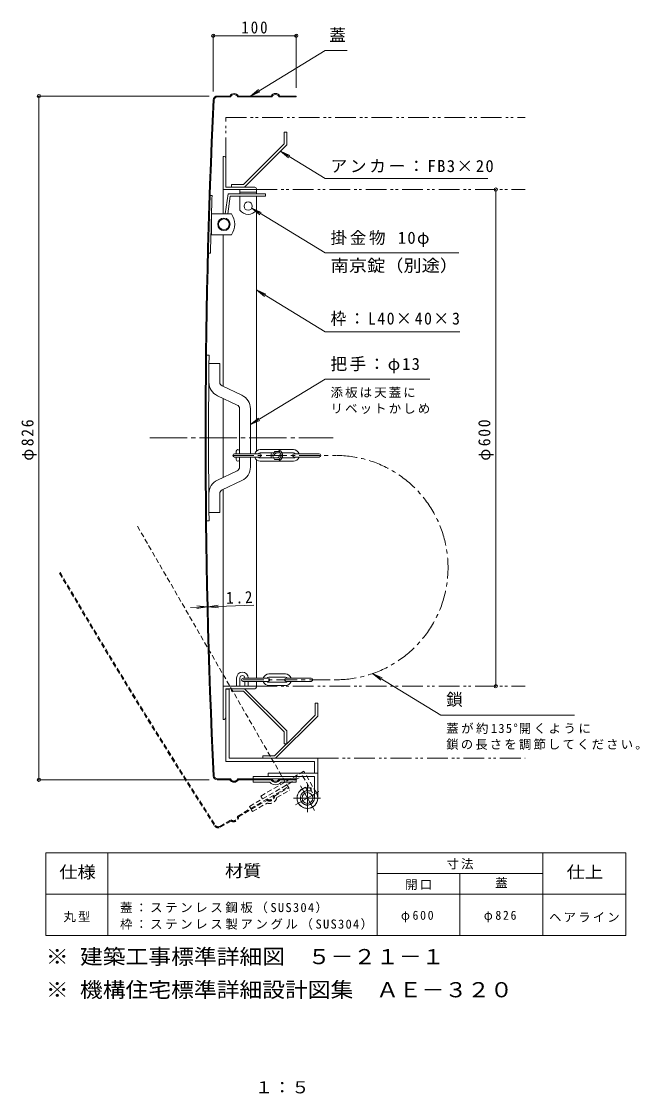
# Model space of a CAD drawing. Units: millimetres, scale not verified. Extents: x -819 to 919, y -681 to 668.
# Drawn here: x 173 to 919, y -680 to 615 of the extents above; entities that cross this region are included whole.
import ezdxf
from ezdxf.enums import TextEntityAlignment as Align

# ---------------------------------------------------------------- set-up
doc = ezdxf.new("R2010")
doc.units = ezdxf.units.MM
doc.header["$LTSCALE"] = 5
doc.header["$PDMODE"] = 32
doc.header["$PDSIZE"] = 4
for name, pattern in [('CHAIN1', [8, 5, -1, 1, -1]), ('CHAIN2', [12, 9, -1, 1, -1]), ('DASHED1', [1.8, 1.2, -0.6]), ('DOUBLE_CHAIN1', [8.8, 5, -1, 0.6, -0.6, 0.6, -1])]:
    doc.linetypes.add(name, pattern=pattern)
for name, color, linetype, lineweight in [('E-0', 3, 'Continuous', 18), ('E-1', 2, 'Continuous', 18), ('E-2', 4, 'Continuous', 18), ('E-3', 4, 'Continuous', 18), ('E-4', 7, 'Continuous', 18), ('E-5', 7, 'Continuous', 18), ('E-6', 6, 'DOUBLE_CHAIN1', 18), ('F-F_F-Fﾚｲﾔ', 7, 'Continuous', 18)]:
    doc.layers.add(name, color=color, linetype=linetype, lineweight=lineweight)
doc.layers.add('F-0_F-0ﾚｲﾔ', color=7, linetype='Continuous')
doc.layers.add('F-5_F-5ﾚｲﾔ', color=2, linetype='Continuous')
doc.styles.add('ＭＳ ゴシック', font='')
doc.styles.get('ＭＳ ゴシック').set_extended_font_data('MS Gothic')

msp = doc.modelspace()

# ---------------------------------------------------------------- linework, layer by layer
at = {"layer": 'E-0'}
for p, q in [((409.544, 525.165), (424.583, 525.165)), ((409.544, 523.965), (425.329, 523.965)), ((434.229, 523.965), (475.329, 523.965)), ((434.975, 525.165), (474.535, 525.165)), ((484.229, 523.965), (504.779, 523.965)), ((485.023, 525.165), (504.779, 525.165)), ((504.779, 525.165), (504.779, 523.965)), ((409.544, -299.635), (425.329, -299.635)), ((409.544, -300.835), (424.583, -300.835)), ((434.975, -300.835), (474.535, -300.835)), ((485.023, -300.835), (504.779, -300.835))]:
    msp.add_line(p, q, dxfattribs=at)
at = {"layer": 'E-0', "linetype": 'CHAIN2'}
msp.add_line((328.115, 112.165), (549.272, 112.165), dxfattribs=at)
at = {"layer": 'E-0', "linetype": 'DASHED1'}
for p, q in [((313.135, 5.485), (497.088, -313.13)), ((433.889, -344.768), (494.988, -309.493)), ((478.479, -320.41), (495.588, -310.532)), ((435.136, -345.434), (469.396, -325.654)), ((412.512, -357.111), (426.182, -349.218)), ((413.112, -358.15), (426.136, -350.63))]:
    msp.add_line(p, q, dxfattribs=at)
at = {"layer": 'E-0'}
msp.add_lwpolyline([(434.229, -299.635), (479.779, -299.635), (504.779, -299.635)], dxfattribs=at)
for centre, radius, start, end in [((8928.229, 112.165), 8533.45, 177.25793, 182.74207), ((8928.229, 112.165), 8532.25, 177.25793, 182.74207), ((409.544, 520.165), 5, 90, 177.25793), ((409.544, 520.165), 3.8, 90, 177.25793), ((429.779, 522.165), 6, 30, 150), ((429.779, 522.165), 4.8, 22.02431, 157.97569), ((479.779, 522.165), 6.042, 29.77286, 150.22714), ((479.779, 522.165), 4.8, 22.02431, 157.97569), ((409.544, -295.835), 5, 182.74207, 270), ((409.544, -295.835), 3.8, 182.74207, 270), ((429.779, -297.835), 6, 210, 330), ((429.779, -297.835), 4.8, 202.02431, 337.97569), ((479.779, -297.835), 6.042, 209.77286, 330.22714), ((479.779, -297.835), 4.8, 202.02431, 337.97569)]:
    msp.add_arc(centre, radius, start, end, dxfattribs=at)
at = {"layer": 'E-0', "linetype": 'DASHED1'}
for centre, radius, start, end in [((7584.009, 4258.861), 8533.45, 210.33741, 212.74207), ((7584.009, 4258.861), 8532.25, 210.33126, 212.74207), ((472.437, -320.434), 6.042, 239.77286, 0.22714), ((472.437, -320.434), 4.8, 232.02431, 7.97569), ((429.136, -345.434), 6, 240, 0), ((429.136, -345.434), 4.8, 232.02431, 7.97569), ((410.612, -353.82), 5, 212.74207, 300), ((410.612, -353.82), 3.8, 212.74207, 300)]:
    msp.add_arc(centre, radius, start, end, dxfattribs=at)
at = {"layer": 'E-1'}
for p, q in [((416.779, 452.165), (417.779, 452.165)), ((416.779, 412.165), (416.779, 452.165)), ((419.779, 450.165), (419.779, 415.495)), ((420.109, 415.165), (454.779, 415.165)), ((456.779, 412.165), (416.779, 412.165)), ((416.779, 412.165), (416.779, 382.665)), ((436.779, 412.165), (436.779, 407.165)), ((436.779, 409.165), (456.779, 409.165)), ((436.779, 404.165), (436.779, 387.165)), ((456.779, 413.165), (456.779, 412.165)), ((456.779, 407.165), (456.779, 412.165)), ((456.779, 96.215), (456.779, 404.165)), ((416.779, 357.665), (416.779, 174.235)), ((456.779, -177.996), (456.779, 85.795)), ((416.779, 50.095), (416.779, -212.835)), ((432.779, -187.835), (432.779, -177.835)), ((436.779, -187.835), (436.779, -177.835)), ((442.779, -177.835), (442.779, -177.996)), ((446.779, -177.835), (446.779, -177.996)), ((416.779, -187.835), (456.779, -187.835)), ((454.779, -190.835), (420.109, -190.835)), ((442.779, -181.996), (442.779, -187.835)), ((446.779, -181.996), (446.779, -187.835)), ((456.779, -187.835), (456.779, -181.996)), ((456.779, -187.835), (456.779, -188.835)), ((416.779, -227.835), (416.779, -212.835)), ((417.779, -227.835), (416.779, -227.835))]:
    msp.add_line(p, q, dxfattribs=at)
msp.add_circle((446.779, 392.165), 5, dxfattribs=at)
for centre, radius, start, end in [((417.779, 450.165), 2, 0, 90), ((420.109, 415.495), 0.33, 180, 270), ((454.779, 413.165), 2, 0, 90), ((446.779, 394.665), 12.5, 216.8699, 323.1301), ((439.779, -177.835), 7, 0, 180), ((439.779, -177.835), 3, 0, 180), ((420.109, -191.165), 0.33, 90, 180), ((454.779, -188.835), 2, 270, 0), ((417.779, -225.835), 2, 270, 0)]:
    msp.add_arc(centre, radius, start, end, dxfattribs=at)
at = {"layer": 'E-2'}
for p, q in [((490.279, 467.286), (490.279, 481.665)), ((490.279, 481.665), (493.279, 481.665)), ((493.279, 466.044), (493.279, 481.665)), ((441.158, 418.165), (490.279, 467.286)), ((442.4, 415.165), (493.279, 466.044)), ((426.779, 418.165), (441.158, 418.165)), ((426.779, 415.165), (426.779, 418.165)), ((400.173, 405.165), (403.174, 405.165)), ((422.507, 407.165), (419.196, 382.665)), ((422.224, 382.665), (425.129, 404.165)), ((425.129, 404.165), (467.507, 404.165)), ((402.507, 382.665), (426.507, 382.665)), ((402.507, 382.665), (402.507, 357.665)), ((426.507, 357.665), (401.836, 357.665)), ((398.293, 335.165), (401.294, 335.165)), ((396.565, 212.165), (399.565, 212.165)), ((399.454, 202.165), (412.454, 202.165)), ((399.454, 179.447), (399.454, 202.165)), ((412.454, 202.165), (412.454, 179.447)), ((399.454, 179.447), (399.245, 179.447)), ((415.316, 174.927), (439.15, 163.655)), ((409.758, 163.176), (433.592, 151.903)), ((416.779, 159.855), (416.779, 64.475)), ((436.454, 147.383), (436.454, 93.005)), ((449.454, 147.383), (449.454, 93.005)), ((436.454, 89.005), (436.454, 76.947)), ((449.454, 89.005), (449.454, 76.947)), ((409.758, 61.155), (433.592, 72.427)), ((415.316, 49.403), (439.15, 60.676)), ((399.461, 45.391), (399.241, 45.391)), ((399.454, 44.883), (399.454, 22.165)), ((412.454, 22.165), (412.454, 44.883)), ((399.454, 22.165), (412.454, 22.165)), ((396.565, 12.165), (399.565, 12.165)), ((423.779, -191.164), (419.779, -191.164)), ((423.779, -274.835), (423.779, -191.164)), ((426.779, -190.835), (426.779, -193.835)), ((530.779, -223.956), (530.779, -208.335)), ((479.9, -274.835), (530.779, -223.956)), ((493.279, -257.214), (527.779, -222.714)), ((478.658, -271.835), (493.158, -257.335)), ((490.279, -257.335), (493.279, -257.335)), ((464.279, -271.835), (478.658, -271.835)), ((464.279, -271.835), (464.279, -274.835)), ((530.779, -274.835), (423.779, -274.835)), ((530.779, -322.835), (530.779, -274.835)), ((452.779, -296.635), (526.779, -296.635)), ((452.779, -299.635), (452.779, -296.635)), ((470.779, -296.635), (470.779, -292.635)), ((470.779, -292.635), (530.779, -292.635)), ((504.779, -296.635), (504.779, -303.835)), ((526.779, -296.635), (526.779, -322.835)), ((486.487, -303.835), (504.779, -303.835))]:
    msp.add_line(p, q, dxfattribs=at)
at = {"layer": 'E-2', "linetype": 'DASHED1'}
for p, q in [((462.043, -320.431), (514.004, -290.431)), ((529.104, -316.585), (514.004, -290.431)), ((512.021, -312.014), (515.926, -309.76)), ((515.926, -309.76), (517.926, -313.224)), ((464.043, -323.895), (462.043, -320.431)), ((481.247, -322.276), (497.088, -313.13)), ((517.926, -313.224), (514.029, -315.474)), ((449.954, -335.493), (448.454, -332.895)), ((450.554, -336.532), (452.054, -339.13)), ((452.054, -339.13), (469.628, -328.985))]:
    msp.add_line(p, q, dxfattribs=at)
at = {"layer": 'E-2', "linetype": 'CHAIN2'}
for p, q in [((509.802, -308.152), (526.89, -337.75)), ((518.279, -305.881), (518.279, -340.058)), ((501.688, -322.835), (534.077, -322.835)), ((503.911, -331.131), (531.961, -314.936))]:
    msp.add_line(p, q, dxfattribs=at)
at = {"layer": 'E-2'}
for points in [[(422.507, 407.165), (467.507, 407.165), (467.507, 404.165)], [(419.779, -191.164), (419.779, -278.835), (526.779, -278.835), (526.779, -292.635)], [(426.779, -193.835), (441.158, -193.835), (490.279, -242.956), (490.279, -257.335)], [(442.4, -190.835), (493.279, -241.714), (493.279, -257.335)], [(527.779, -222.714), (527.779, -208.335), (530.779, -208.335)], [(452.779, -300.835), (452.779, -303.835), (473.071, -303.835)], [(518.27, -310.335), (522.779, -310.335), (522.779, -314.335), (518.279, -314.335)]]:
    msp.add_lwpolyline(points, dxfattribs=at)
at = {"layer": 'E-2', "linetype": 'DASHED1'}
msp.add_lwpolyline([(448.454, -332.895), (512.54, -295.895), (525.64, -318.585)], dxfattribs=at)
at = {"layer": 'E-2'}
for centre, radius in [((417.507, 370.165), 7.5), ((417.507, 370.165), 6.5), ((518.279, -322.835), 6.5)]:
    msp.add_circle(centre, radius, dxfattribs=at)
for centre, radius, start, end in [((8928.337, 141.165), 8529.25, 178.22628, 178.69668), ((408.976, 370.165), 21.531, 324.51066, 35.48934), ((8928.229, 112.165), 8529.25, 179.32823, 180.67177), ((417.454, 179.447), 18, 180, 244.68712), ((417.454, 179.447), 5, 180, 244.68712), ((431.454, 147.383), 18, 0, 64.68712), ((431.454, 147.383), 5, 0, 64.68712), ((431.454, 76.947), 5, 295.31288, 0), ((431.454, 76.947), 18, 295.31288, 0), ((417.454, 44.883), 18, 115.31288, 180), ((417.454, 44.883), 5, 115.31288, 180), ((479.779, -297.835), 9, 221.81032, 318.18968), ((518.279, -322.835), 12.5, 90.04334, 0.00002), ((518.279, -322.835), 8.5, 90, 0.00001)]:
    msp.add_arc(centre, radius, start, end, dxfattribs=at)
at = {"layer": 'E-2', "linetype": 'DASHED1'}
for centre, radius, start, end in [((472.437, -320.434), 9, 251.81032, 348.18968), ((518.279, -322.835), 12.5, 120.04334, 30.00002), ((518.279, -322.835), 8.5, 120, 30.00001)]:
    msp.add_arc(centre, radius, start, end, dxfattribs=at)
at = {"layer": 'E-3', "linetype": 'CHAIN1'}
for p, q in [((428.454, 91.005), (552.779, 91.005)), ((440.779, -179.996), (552.318, -179.996))]:
    msp.add_line(p, q, dxfattribs=at)
at = {"layer": 'E-3'}
for p, q in [((430.454, 93.005), (460.454, 93.005)), ((432.454, 96.005), (432.454, 93.005)), ((461.454, 98.005), (481.454, 98.005)), ((477.686, 94.005), (461.454, 94.005)), ((481.454, 98.005), (501.454, 98.005)), ((501.454, 94.005), (487.779, 94.005)), ((532.454, 93.005), (502.454, 93.005)), ((460.454, 89.005), (430.454, 89.005)), ((432.454, 89.005), (432.454, 86.005)), ((461.454, 88.005), (477.686, 88.005)), ((461.454, 84.005), (481.454, 84.005)), ((481.454, 84.005), (501.454, 84.005)), ((487.779, 88.005), (501.454, 88.005)), ((502.454, 89.005), (532.454, 89.005)), ((440.779, -177.996), (470.779, -177.996)), ((471.779, -172.996), (491.779, -172.996)), ((491.779, -176.996), (471.779, -176.996)), ((522.779, -177.996), (492.779, -177.996)), ((470.779, -181.996), (440.779, -181.996)), ((471.779, -182.996), (491.779, -182.996)), ((471.779, -186.996), (491.779, -186.996)), ((492.779, -181.996), (522.779, -181.996))]:
    msp.add_line(p, q, dxfattribs=at)
at = {"layer": 'E-3', "linetype": 'DASHED1'}
for p, q in [((477.686, 94.005), (487.779, 94.005)), ((477.686, 88.005), (487.779, 88.005))]:
    msp.add_line(p, q, dxfattribs=at)
at = {"layer": 'E-3'}
msp.add_lwpolyline([(486.954, 91.005), (484.204, 95.768), (478.704, 95.768), (475.954, 91.005), (478.704, 86.242), (484.204, 86.242)], close=True, dxfattribs=at)
at = {"layer": 'E-3', "linetype": 'DASHED1'}
msp.add_circle((481.454, 91.005), 3, dxfattribs=at)
at = {"layer": 'E-3'}
for centre, radius, start, end in [((430.454, 91.005), 2, 90, 270), ((434.454, 96.005), 2, 0.05282, 180), ((461.454, 91.005), 7, 90, 164.0546), ((461.454, 91.005), 3, 90, 138.59654), ((460.454, 91.005), 2, 270, 90), ((481.454, 91.005), 7, 154.62305, 205.37692), ((481.454, 91.005), 7, 270, 90), ((502.454, 91.005), 2, 90, 270), ((501.454, 91.005), 7, 16.60156, 90), ((501.454, 91.005), 3, 41.81035, 90), ((532.454, 91.005), 2, 270, 90), ((434.454, 86.005), 2, 180, 359.94718), ((461.454, 91.005), 7, 195.9454, 270), ((461.454, 91.005), 3, 221.40346, 270), ((501.454, 91.005), 3, 270, 318.18972), ((501.454, 91.005), 7, 270, 343.39846), ((440.779, -179.996), 2, 90, 270), ((471.779, -179.996), 7, 90, 164.0546), ((471.779, -179.996), 3, 90, 138.59654), ((470.779, -179.996), 2, 270, 90), ((492.779, -179.996), 2, 90, 270), ((491.779, -179.996), 7, 16.60155, 90), ((491.779, -179.996), 3, 41.81032, 90), ((522.779, -179.996), 2, 270, 90), ((471.779, -179.996), 7, 195.9454, 270), ((471.779, -179.996), 3, 221.40346, 270), ((491.779, -179.996), 3, 270, 318.18968), ((491.779, -179.996), 7, 270, 343.39845)]:
    msp.add_arc(centre, radius, start, end, dxfattribs=at)
at = {"layer": 'E-3', "linetype": 'CHAIN1'}
msp.add_arc((552.549, -44.495), 135.501, 269.90252, 91.7517, dxfattribs=at)
at = {"layer": 'E-4'}
for p, q in [((404.55, 599.506), (404.55, 530.404)), ((404.55, 598.006), (504.779, 598.006)), ((504.779, 599.506), (504.779, 535.165)), ((192.573, 525.165), (399.544, 525.165)), ((194.073, 525.165), (194.073, -300.835)), ((745.598, 412.165), (745.598, -187.835)), ((398.42, -91.913), (410.749, -89.85)), ((398.42, -91.913), (453.638, -89.984)), ((376.967, -92.662), (397.221, -91.954)), ((397.221, -91.955), (384.778, -90.756)), ((397.221, -91.955), (384.892, -94.018)), ((398.42, -91.913), (397.221, -91.955)), ((398.42, -91.913), (410.862, -93.111)), ((192.573, -300.835), (399.544, -300.835))]:
    msp.add_line(p, q, dxfattribs=at)
for p in [(404.55, 598.006), (504.779, 598.006), (194.073, 525.165), (745.598, 412.165), (745.598, -187.835), (194.073, -300.835)]:
    msp.add_point(p, dxfattribs=at)
at = {"layer": 'E-5'}
for p, q in [((539.81, 580.062), (566.238, 580.062)), ((449.454, 525.165), (459.198, 532.994)), ((497.094, 453.38), (485.656, 458.42)), ((495.4, 450.591), (485.656, 458.42)), ((539.81, 425.518), (485.656, 458.42)), ((539.81, 425.518), (736.238, 425.518)), ((451.052, 389.569), (462.491, 384.528)), ((451.052, 389.569), (460.797, 381.74)), ((539.81, 335.643), (451.052, 389.569)), ((539.81, 335.643), (701.238, 335.643)), ((456.779, 290.934), (466.524, 283.104)), ((539.81, 240.487), (702.488, 240.487)), ((539.81, 183.244), (666.238, 183.244)), ((449.454, 128.346), (459.198, 136.176)), ((679.409, -222.557), (597.009, -172.494)), ((608.448, -177.535), (597.009, -172.494)), ((606.754, -180.323), (597.009, -172.494)), ((679.409, -222.557), (840.836, -222.557))]:
    msp.add_line(p, q, dxfattribs=at)
for points in [[(539.81, 580.062), (449.454, 525.165), (460.893, 530.206)], [(539.81, 240.487), (456.779, 290.934), (468.218, 285.893)], [(539.81, 183.244), (449.454, 128.346), (460.893, 133.387)]]:
    msp.add_lwpolyline(points, dxfattribs=at)
at = {"layer": 'E-6'}
for p, q in [((419.779, 499.165), (781.117, 499.165)), ((419.779, 450.165), (419.779, 499.165)), ((456.779, 412.165), (781.117, 412.165)), ((456.779, -187.835), (781.117, -187.835)), ((530.779, -274.835), (781.117, -274.835))]:
    msp.add_line(p, q, dxfattribs=at)
at = {"layer": 'F-F_F-Fﾚｲﾔ'}
for p, q in [((202.5, -389.054), (902.5, -389.054)), ((202.5, -389.054), (202.5, -489.054)), ((277.5, -389.054), (277.5, -489.054)), ((602.5, -389.054), (602.5, -489.054)), ((802.5, -389.054), (802.5, -489.054)), ((902.5, -389.054), (902.5, -489.054)), ((602.5, -414.054), (802.5, -414.054)), ((702.5, -414.054), (702.5, -489.054)), ((202.5, -439.054), (902.5, -439.054)), ((202.5, -489.054), (902.5, -489.054))]:
    msp.add_line(p, q, dxfattribs=at)

# ---------------------------------------------------------------- texts
at = {"layer": 'E-4', "color": 2, "insert": (438.414, 600.506), "char_height": 14.66, "attachment_point": 7, "style": 'ＭＳ ゴシック'}
msp.add_mtext('\\T1.27;\\W0.9;100', dxfattribs=at)
at = {"layer": 'E-4', "color": 2, "char_height": 14.66, "attachment_point": 7, "style": 'ＭＳ ゴシック'}
for s, insert, rotation in [('\\T1.21;\\W0.95;φ826', (191.573, 84.665), 90), ('\\T1.21;\\W0.95;φ600', (743.098, 84.665), 90), ('\\T1.27;\\W0.9;1.2', (420.389, -88.575), 2)]:
    msp.add_mtext(s, dxfattribs=dict(at, insert=insert, rotation=rotation))
at = {"layer": 'E-5', "color": 2, "style": 'ＭＳ ゴシック'}
for s, p in [('蓋', (544.631, 587.068)), ('鎖', (685.836, -215.551))]:
    msp.add_text(s, height=14.66, dxfattribs=at).set_placement(p, align=Align.BOTTOM_LEFT)
at = {"layer": 'E-5', "color": 2, "style": 'ＭＳ ゴシック', "width": 1.1}
msp.add_text('南京錠（別途）', height=14.66, dxfattribs=at).set_placement((546.238, 308.637), align=Align.BOTTOM_LEFT)
at = {"layer": 'E-5', "color": 2, "char_height": 14.66, "attachment_point": 7, "style": 'ＭＳ ゴシック'}
for s, insert in [('\\T1.17;アンカー：FB3×20', (546.238, 432.524)), ('\\T1.16;掛金物\\~10φ', (546.238, 342.648)), ('\\T1.19;\\W0.95;枠：L40×40×3', (546.238, 247.493)), ('\\T1.15;把手：φ13', (546.238, 190.25))]:
    msp.add_mtext(s, dxfattribs=dict(at, insert=insert))
at = {"layer": 'E-5', "char_height": 11, "attachment_point": 7, "style": 'ＭＳ ゴシック'}
for s, insert in [('\\T1.17;添板は天蓋に', (546.238, 160.372)), ('\\T1.17;リベットかしめ', (546.238, 141.104)), ('\\T1.2;蓋が約135°開くように', (685.836, -245.429)), ('\\T1.17;鎖の長さを調節してください。', (685.836, -264.697))]:
    msp.add_mtext(s, dxfattribs=dict(at, insert=insert))
at = {"layer": 'F-0_F-0ﾚｲﾔ', "color": 2, "style": 'ＭＳ ゴシック', "width": 1.1}
for s, p in [('材質', (418.75, -422.535)), ('仕様', (218.75, -424.054)), ('仕上', (831.25, -424.054))]:
    msp.add_text(s, height=14.66, dxfattribs=at).set_placement(p, align=Align.BOTTOM_LEFT)
at = {"layer": 'F-0_F-0ﾚｲﾔ', "style": 'ＭＳ ゴシック'}
msp.add_text('蓋', height=11, dxfattribs=at).set_placement((745, -434.054), align=Align.BOTTOM_LEFT)
at = {"layer": 'F-0_F-0ﾚｲﾔ', "char_height": 11, "attachment_point": 7, "style": 'ＭＳ ゴシック'}
for s, insert in [('\\T1.17;寸法', (686.25, -409.054)), ('\\T1.17;開口', (636.25, -434.054)), ('\\T1.21;蓋：ステンレス鋼板（SUS304）', (292.1, -462.016)), ('\\T1.29;\\W0.95;φ600', (631.25, -472.91)), ('\\T1.29;\\W0.95;φ826', (731.25, -472.91)), ('\\T1.17;ヘアライン', (810, -472.91)), ('\\T1.21;枠：ステンレス製アングル（SUS304）', (292.1, -482.016))]:
    msp.add_mtext(s, dxfattribs=dict(at, insert=insert))
at = {"layer": 'F-5_F-5ﾚｲﾔ', "color": 3, "style": 'ＭＳ ゴシック', "width": 1.1}
for s, p in [('※ 建築工事標準詳細図\u3000５－２１－１', (202.5, -529.054)), ('※ 機構住宅標準詳細設計図集\u3000ＡＥ－３２０', (202.5, -569.054))]:
    msp.add_text(s, height=18.33, dxfattribs=at).set_placement(p, align=Align.BOTTOM_LEFT)
at = {"layer": 'F-5_F-5ﾚｲﾔ', "style": 'ＭＳ ゴシック', "width": 1.1}
msp.add_text('１：５', height=14.66, dxfattribs=at).set_placement((454.889, -683.96), align=Align.BOTTOM_LEFT)
at = {"layer": 'F-5_F-5ﾚｲﾔ', "color": 7, "insert": (223.75, -472.91), "char_height": 11, "attachment_point": 7, "style": 'ＭＳ ゴシック'}
msp.add_mtext('\\T1.17;丸型', dxfattribs=at)

doc.saveas('drawing.dxf')
